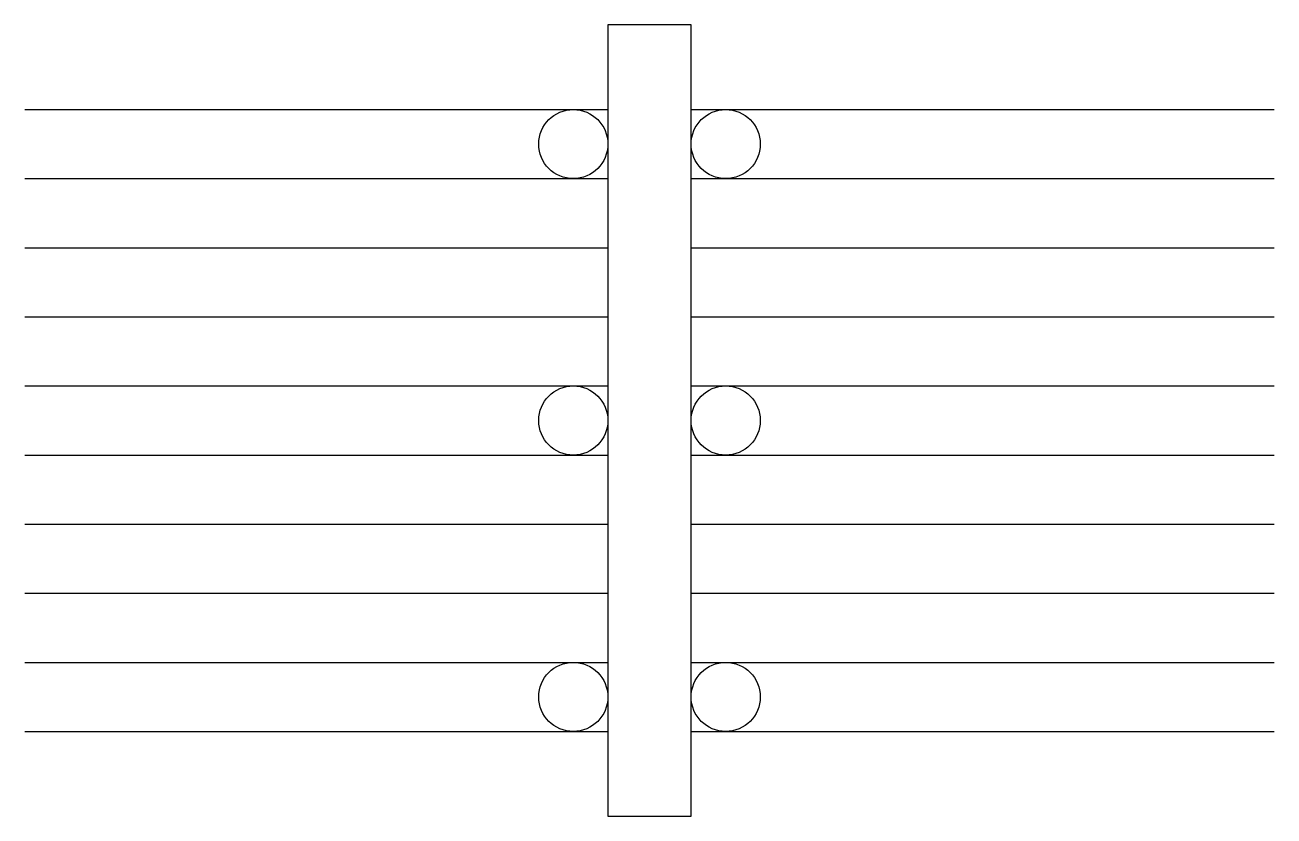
# Model space of a CAD drawing. Header units: metres. Extents: x 8 to 38, y 6.2 to 25.2.
import ezdxf

# ---------------------------------------------------------------- set-up
doc = ezdxf.new("R2010")
doc.units = ezdxf.units.M

msp = doc.modelspace()

# ---------------------------------------------------------------- linework, layer by layer
for p, q in [((8, 23.16), (22, 23.16)), ((24, 23.16), (38, 23.16)), ((8, 21.5), (22, 21.5)), ((24, 21.5), (38, 21.5)), ((8, 19.84), (22, 19.84)), ((24, 19.84), (38, 19.84)), ((8, 18.18), (22, 18.18)), ((24, 18.18), (38, 18.18)), ((8, 16.52), (22, 16.52)), ((24, 16.52), (38, 16.52)), ((8, 14.86), (22, 14.86)), ((24, 14.86), (38, 14.86)), ((8, 13.2), (22, 13.2)), ((24, 13.2), (38, 13.2)), ((8, 11.54), (22, 11.54)), ((24, 11.54), (38, 11.54)), ((8, 9.88), (22, 9.88)), ((24, 9.88), (38, 9.88)), ((8, 8.22), (22, 8.22)), ((24, 8.22), (38, 8.22))]:
    msp.add_line(p, q)
msp.add_lwpolyline([(22, 6.19), (24, 6.19), (24, 25.19), (22, 25.19)], close=True)
for centre in [(21.17, 22.33), (24.83, 22.33), (21.17, 15.69), (24.83, 15.69), (21.17, 9.05), (24.83, 9.05)]:
    msp.add_circle(centre, 0.83)

doc.saveas('drawing.dxf')
